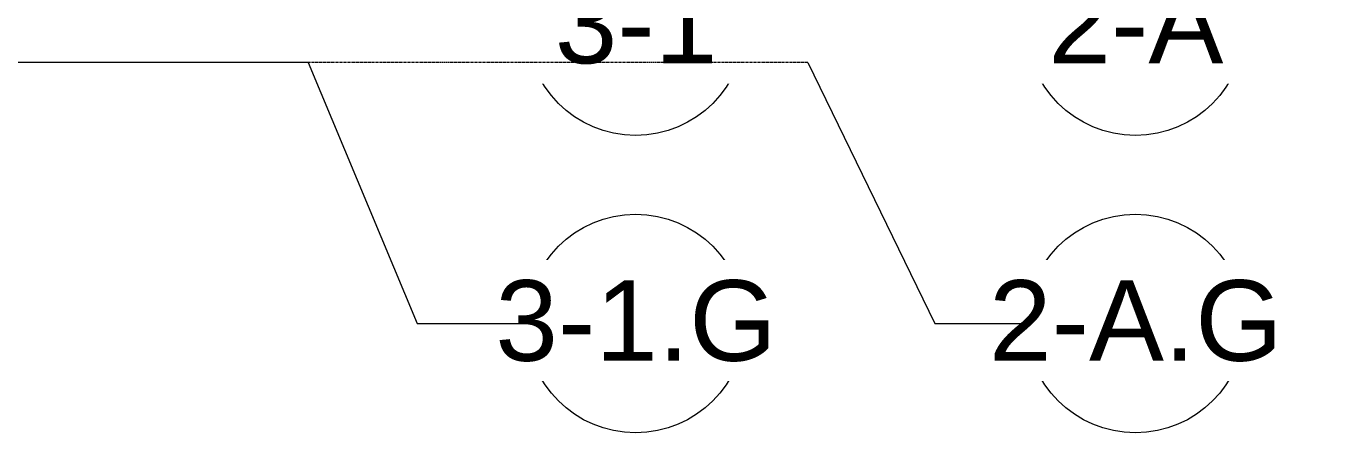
# Model space of a CAD drawing. Header units: inches. Extents: x 21592 to 24810, y -23179 to -20467.
# Drawn here: x 24369.1 to 24655.9, y -22876.6 to -22787.3 of the extents above; entities that cross this region are included whole.
import ezdxf

# ---------------------------------------------------------------- set-up
doc = ezdxf.new("R2010")
doc.units = ezdxf.units.IN
doc.header["$MEASUREMENT"] = 0
doc.linetypes.add('Grid Line 1_2_', pattern=[0.875, 0.5, -0.125, 0.125, -0.125])
doc.layers.add('S-GRID', color=1, linetype='Continuous', lineweight=9)
doc.layers.add('S-GRID-IDEN', color=1, linetype='Continuous', lineweight=9)
doc.styles.add('Arial', font='arial.ttf', dxfattribs={"height": 17.703593})

# ---------------------------------------------------------------- blocks, each defined once
blk = doc.blocks.new('Grid - Grid Head - Circle-14747-Enlarged First Floor Plan _West_')
at = {"layer": 'S-GRID-IDEN'}
blk.add_circle((0, 0), 0.25, dxfattribs=at)

msp = doc.modelspace()

# ---------------------------------------------------------------- linework, layer by layer
at = {"layer": 'S-GRID', "linetype": 'Grid Line 1_2_'}
msp.add_line((24431.10753, -22795.30281), (21705.56096, -22795.30281), dxfattribs=at)
at = {"layer": 'S-GRID'}
msp.add_line((24431.10753, -22795.30281), (24455.10753, -22852.62351), dxfattribs=at)

# ---------------------------------------------------------------- block references
at = {"layer": 'S-GRID-IDEN', "xscale": 95.99999999999994, "yscale": 95.99999999999994, "zscale": 95.99999999999994}
for p, rotation in [((24503.10753, -22787.30281), 89.99999999999984), ((24612.97484, -22787.30281), 89.99999999999979), ((24503.10753, -22852.62351), 89.99999999999984), ((24612.97484, -22852.62351), 89.99999999999979)]:
    msp.add_blockref('Grid - Grid Head - Circle-14747-Enlarged First Floor Plan _West_', p, dxfattribs=dict(at, rotation=rotation))

# ---------------------------------------------------------------- next in the draw order: texts
at = {"layer": 'S-GRID-IDEN', "char_height": 17.703593, "attachment_point": 2, "line_spacing_factor": 0.938532, "style": 'Arial', "bg_fill": 3, "box_fill_scale": 1.25, "bg_fill_color": 0, "bg_fill_transparency": 0}
for s, insert, width in [('3-1', (24503.20502, -22777.77306), 42.552), ('2-A', (24613.07233, -22777.77306), 45.792), ('3-1.G', (24503.20502, -22843.09377), 73.656), ('2-A.G', (24613.07233, -22843.09377), 76.896)]:
    msp.add_mtext(s, dxfattribs=dict(at, insert=insert, width=width))

# ---------------------------------------------------------------- next in the draw order: linework, layer by layer
at = {"layer": 'S-GRID', "linetype": 'Grid Line 1_2_'}
msp.add_line((24540.97484, -22795.30281), (21852.86259, -22795.30281), dxfattribs=at)
at = {"layer": 'S-GRID'}
for p, q in [((24540.97484, -22795.30281), (24568.84871, -22852.62351)), ((24455.10753, -22852.62351), (24479.10753, -22852.62351)), ((24568.84871, -22852.62351), (24588.97484, -22852.62351))]:
    msp.add_line(p, q, dxfattribs=at)

doc.saveas('drawing.dxf')
